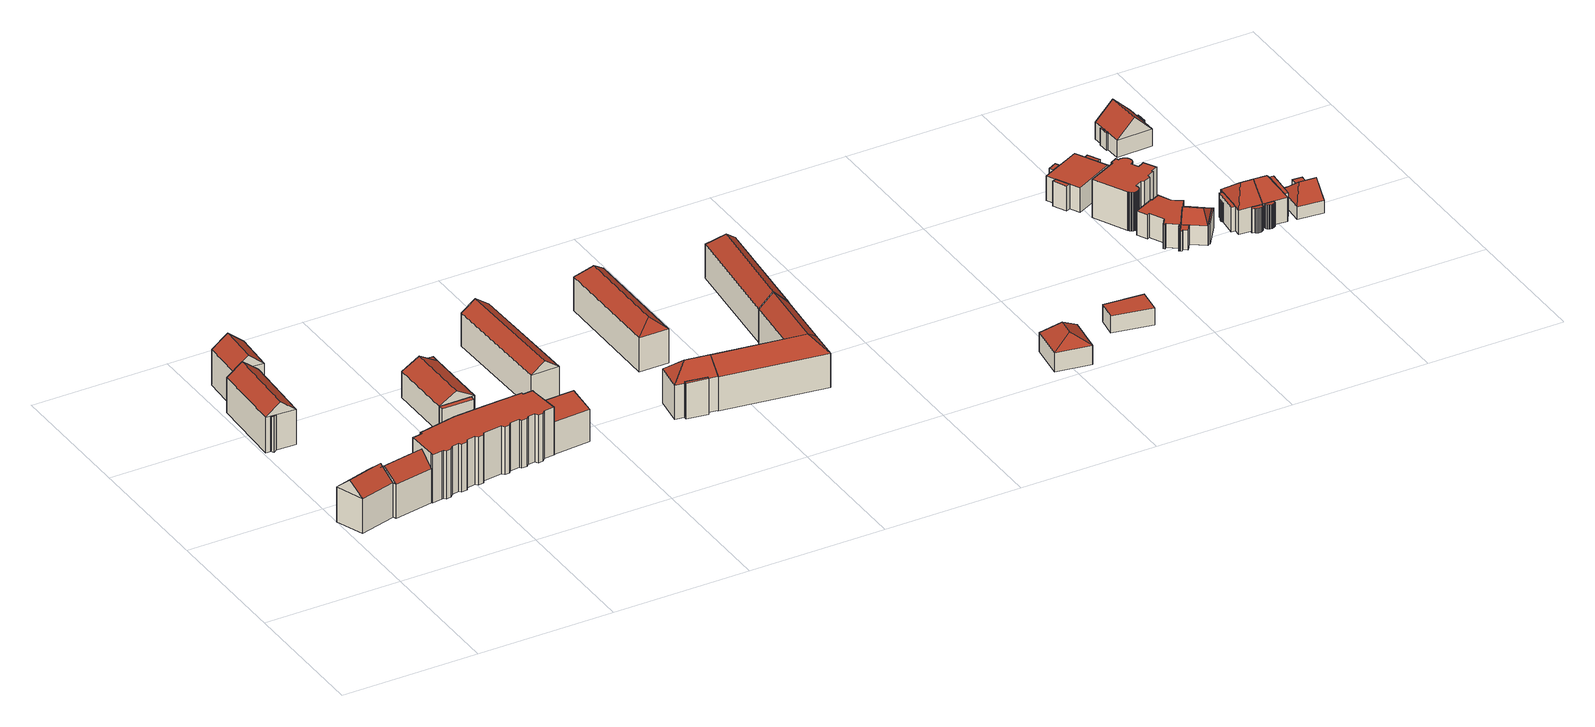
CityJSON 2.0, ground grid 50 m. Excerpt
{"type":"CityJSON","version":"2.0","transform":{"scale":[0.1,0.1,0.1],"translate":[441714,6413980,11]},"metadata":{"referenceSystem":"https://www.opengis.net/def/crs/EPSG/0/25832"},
"CityObjects":{
"building1":{"type":"Building","attributes":{"function":"31001_1010","yearOfConstruction":1978,"roofType":"3100","measuredHeight":17.81,"storeysAboveGround":4},"geometry":[{"type":"Solid","lod":"2","boundaries":[[[[0,1,2,3]],[[4,5,1,0]],[[6,7,5,4]],[[3,2,7,6]],[[0,8,4]],[[6,9,3]],[[3,9,8,0]],[[4,8,9,6]],[[1,5,7,2]]]],"semantics":{"surfaces":[{"type":"WallSurface"},{"type":"RoofSurface","Flaechenneigung":"49.5114918136911","Flaechenrichtung":"343.568488450064","Flaechengroesse":"103.909312350534"},{"type":"RoofSurface","Flaechenneigung":"49.4981858055126","Flaechenrichtung":"164.482665050164","Flaechengroesse":"100.227753293554"},{"type":"GroundSurface"}],"values":[[0,0,0,0,0,0,1,2,3]]}}]},
"building2":{"type":"Building","attributes":{"function":"31001_1010","yearOfConstruction":1957,"roofType":"3100","measuredHeight":17.53,"storeysAboveGround":4},"geometry":[{"type":"Solid","lod":"2","boundaries":[[[[10,11,12,13]],[[14,15,11,10]],[[16,17,15,14]],[[13,12,17,16]],[[10,18,14]],[[16,19,13]],[[13,19,18,10]],[[14,18,19,16]],[[11,15,17,12]]]],"semantics":{"surfaces":[{"type":"WallSurface"},{"type":"RoofSurface","Flaechenneigung":"49.9334538128783","Flaechenrichtung":"349.730209899926","Flaechengroesse":"118.022397319422"},{"type":"RoofSurface","Flaechenneigung":"49.9359673510529","Flaechenrichtung":"169.910505547471","Flaechengroesse":"109.217837290809"},{"type":"GroundSurface"}],"values":[[0,0,0,0,0,0,1,2,3]]}}]},
"building3":{"type":"Building","attributes":{"function":"31001_1010"},"children":["building3-1","building3-2"]},
"building3-1":{"type":"BuildingPart","attributes":{"roofType":"1000","measuredHeight":13.26,"storeysAboveGround":4},"parents":["building3"],"geometry":[{"type":"Solid","lod":"2","boundaries":[[[[20,21,22,23]],[[24,25,21,20]],[[23,22,25,24]],[[20,23,24]],[[21,25,22]]]],"semantics":{"surfaces":[{"type":"WallSurface"},{"type":"RoofSurface","Flaechenneigung":"90","Flaechenrichtung":"0","Flaechengroesse":"1.02167059330588"},{"type":"GroundSurface"}],"values":[[0,0,0,1,2]]}}]},
"building3-2":{"type":"BuildingPart","attributes":{"roofType":"3100","measuredHeight":17.64,"storeysAboveGround":4},"parents":["building3"],"geometry":[{"type":"Solid","lod":"2","boundaries":[[[[26,27,28,29]],[[30,31,27,26]],[[32,33,31,30]],[[29,28,33,32]],[[26,34,30]],[[32,35,29]],[[29,35,34,26]],[[30,34,35,32]],[[27,31,33,28]]]],"semantics":{"surfaces":[{"type":"WallSurface"},{"type":"RoofSurface","Flaechenneigung":"51.6279854035531","Flaechenrichtung":"272.526062581942","Flaechengroesse":"191.259252512954"},{"type":"RoofSurface","Flaechenneigung":"51.6295448273597","Flaechenrichtung":"92.916482829165","Flaechengroesse":"191.190387673883"},{"type":"GroundSurface"}],"values":[[0,0,0,0,0,0,1,2,3]]}}]},
"building4":{"type":"Building","attributes":{"function":"31001_1010","yearOfConstruction":1957,"roofType":"3100","measuredHeight":17.95,"storeysAboveGround":4},"geometry":[{"type":"Solid","lod":"2","boundaries":[[[[36,37,38,39]],[[40,41,37,36]],[[42,43,41,40]],[[39,38,43,42]],[[36,44,40]],[[42,45,39]],[[39,45,44,36]],[[40,44,45,42]],[[37,41,43,38]]]],"semantics":{"surfaces":[{"type":"WallSurface"},{"type":"RoofSurface","Flaechenneigung":"51.6560795120905","Flaechenrichtung":"273.216126967321","Flaechengroesse":"107.444109432615"},{"type":"RoofSurface","Flaechenneigung":"51.655987666743","Flaechenrichtung":"93.2179272242601","Flaechengroesse":"107.447888973378"},{"type":"GroundSurface"}],"values":[[0,0,0,0,0,0,1,2,3]]}}]},
"building5":{"type":"Building","attributes":{"function":"31001_1010","yearOfConstruction":1957,"roofType":"1000","measuredHeight":18.1,"storeysAboveGround":4},"geometry":[{"type":"Solid","lod":"2","boundaries":[[[[46,47,48,49]],[[50,51,47,46]],[[52,53,51,50]],[[54,55,53,52]],[[56,57,55,54]],[[58,59,57,56]],[[60,61,59,58]],[[62,63,61,60]],[[64,65,63,62]],[[66,67,65,64]],[[68,69,67,66]],[[70,71,69,68]],[[72,73,71,70]],[[74,75,73,72]],[[76,77,75,74]],[[78,79,77,76]],[[80,81,79,78]],[[82,83,81,80]],[[84,85,83,82]],[[86,87,85,84]],[[88,89,87,86]],[[90,91,89,88]],[[92,93,91,90]],[[94,95,93,92]],[[96,97,95,94]],[[98,99,97,96]],[[100,101,99,98]],[[102,103,101,100]],[[104,105,103,102]],[[106,107,105,104]],[[108,109,107,106]],[[110,111,109,108]],[[112,113,111,110]],[[114,115,113,112]],[[116,117,115,114]],[[118,119,117,116]],[[49,48,119,118]],[[116,114,112,110,108,106,104,102,100,98,96,94,92,90,88,86,84,82,80,78,76,74,72,70,68,66,64,62,60,58,56,54,52,50,46,49,118]],[[47,51,53,55,57,59,61,63,65,67,69,71,73,75,77,79,81,83,85,87,89,91,93,95,97,99,101,103,105,107,109,111,113,115,117,119,48]]]],"semantics":{"surfaces":[{"type":"WallSurface"},{"type":"RoofSurface","Flaechenneigung":"90","Flaechenrichtung":"0","Flaechengroesse":"638.93605648584"},{"type":"GroundSurface"}],"values":[[0,0,0,0,0,0,0,0,0,0,0,0,0,0,0,0,0,0,0,0,0,0,0,0,0,0,0,0,0,0,0,0,0,0,0,0,0,1,2]]}}]},
"building6":{"type":"Building","attributes":{"function":"31001_1010"},"children":["building6-1","building6-2","building6-3"]},
"building6-1":{"type":"BuildingPart","attributes":{"roofType":"3100","measuredHeight":13.68,"storeysAboveGround":3},"parents":["building6"],"geometry":[{"type":"Solid","lod":"2","boundaries":[[[[120,121,122,123]],[[124,125,121,120]],[[126,127,125,124]],[[123,122,127,126]],[[120,128,124]],[[126,129,123]],[[123,129,128,120]],[[124,128,129,126]],[[121,125,127,122]]]],"semantics":{"surfaces":[{"type":"WallSurface"},{"type":"RoofSurface","Flaechenneigung":"60.0924836878025","Flaechenrichtung":"90.1218256822221","Flaechengroesse":"182.211302175357"},{"type":"RoofSurface","Flaechenneigung":"60.0924201190927","Flaechenrichtung":"270.101004410399","Flaechengroesse":"182.183318570983"},{"type":"GroundSurface"}],"values":[[0,0,0,0,0,0,1,2,3]]}}]},
"building6-2":{"type":"BuildingPart","attributes":{"roofType":"1000","measuredHeight":9.92,"storeysAboveGround":3},"parents":["building6"],"geometry":[{"type":"Solid","lod":"2","boundaries":[[[[130,131,132,133]],[[134,135,131,130]],[[124,125,135,134]],[[133,132,125,124]],[[134,130,133,124]],[[131,135,125,132]]]],"semantics":{"surfaces":[{"type":"WallSurface"},{"type":"RoofSurface","Flaechenneigung":"90","Flaechenrichtung":"0","Flaechengroesse":"21.18353715275"},{"type":"GroundSurface"}],"values":[[0,0,0,0,1,2]]}}]},
"building6-3":{"type":"BuildingPart","attributes":{"roofType":"1000","measuredHeight":9.92,"storeysAboveGround":3},"parents":["building6"],"geometry":[{"type":"Solid","lod":"2","boundaries":[[[[136,137,138,139]],[[140,141,137,136]],[[123,122,141,140]],[[139,138,122,123]],[[140,136,139,123]],[[137,141,122,138]]]],"semantics":{"surfaces":[{"type":"WallSurface"},{"type":"RoofSurface","Flaechenneigung":"90","Flaechenrichtung":"0","Flaechengroesse":"21.7831168271167"},{"type":"GroundSurface"}],"values":[[0,0,0,0,1,2]]}}]},
"building7":{"type":"Building","attributes":{"function":"31001_1010","yearOfConstruction":1957,"roofType":"5000","measuredHeight":17.58,"storeysAboveGround":4},"geometry":[{"type":"Solid","lod":"2","boundaries":[[[[142,143,144,145]],[[146,147,143,142]],[[148,149,147,146]],[[145,144,149,148]],[[142,150,146]],[[148,151,145]],[[145,151,150,142]],[[146,150,151,148]],[[143,147,149,144]]]],"semantics":{"surfaces":[{"type":"WallSurface"},{"type":"RoofSurface","Flaechenneigung":"28.4643413078306","Flaechenrichtung":"87.4020959257672","Flaechengroesse":"32.0772553546025"},{"type":"RoofSurface","Flaechenneigung":"45.3066461157288","Flaechenrichtung":"357.188109706537","Flaechengroesse":"95.276224586997"},{"type":"RoofSurface","Flaechenneigung":"45.3092478226546","Flaechenrichtung":"176.643185557677","Flaechengroesse":"94.0233128691073"},{"type":"GroundSurface"}],"values":[[0,0,0,0,1,0,2,3,4]]}}]},
"building8":{"type":"Building","attributes":{"function":"31001_1010","yearOfConstruction":1957,"roofType":"3100","measuredHeight":16.43,"storeysAboveGround":4},"geometry":[{"type":"Solid","lod":"2","boundaries":[[[[152,153,154,155]],[[156,157,153,152]],[[158,159,157,156]],[[155,154,159,158]],[[152,160,156]],[[158,161,155]],[[155,161,160,152]],[[156,160,161,158]],[[153,157,159,154]]]],"semantics":{"surfaces":[{"type":"WallSurface"},{"type":"RoofSurface","Flaechenneigung":"53.6496606621401","Flaechenrichtung":"88.8705215685183","Flaechengroesse":"280.040693705272"},{"type":"RoofSurface","Flaechenneigung":"53.649637243758","Flaechenrichtung":"268.871179794385","Flaechengroesse":"280.040630167555"},{"type":"GroundSurface"}],"values":[[0,0,0,0,0,0,1,2,3]]}}]},
"building9":{"type":"Building","attributes":{"function":"31001_1010"},"children":["building9-1","building9-2"]},
"building9-1":{"type":"BuildingPart","attributes":{"roofType":"1000","measuredHeight":13.47,"storeysAboveGround":4},"parents":["building9"],"geometry":[{"type":"Solid","lod":"2","boundaries":[[[[162,163,164,165]],[[166,167,163,162]],[[168,169,167,166]],[[165,164,169,168]],[[166,162,165,168]],[[163,167,169,164]]]],"semantics":{"surfaces":[{"type":"WallSurface"},{"type":"RoofSurface","Flaechenneigung":"90","Flaechenrichtung":"0","Flaechengroesse":"8.40515399006671"},{"type":"GroundSurface"}],"values":[[0,0,0,0,1,2]]}}]},
"building9-2":{"type":"BuildingPart","attributes":{"roofType":"5000","measuredHeight":18.06,"storeysAboveGround":4},"parents":["building9"],"geometry":[{"type":"Solid","lod":"2","boundaries":[[[[170,171,172,173]],[[174,175,171,170]],[[176,177,175,174]],[[173,172,177,176]],[[170,178,174]],[[176,179,173]],[[173,179,178,170]],[[174,178,179,176]],[[171,175,177,172]]]],"semantics":{"surfaces":[{"type":"WallSurface"},{"type":"RoofSurface","Flaechenneigung":"45.5548303357599","Flaechenrichtung":"278.319046388769","Flaechengroesse":"39.4749295485664"},{"type":"RoofSurface","Flaechenneigung":"46.1397227840708","Flaechenrichtung":"188.839650772282","Flaechengroesse":"89.3511293523511"},{"type":"RoofSurface","Flaechenneigung":"46.1521485223702","Flaechenrichtung":"8.4456602921245","Flaechengroesse":"85.6210846638141"},{"type":"GroundSurface"}],"values":[[0,0,0,0,1,0,2,3,4]]}}]},
"building10":{"type":"Building","attributes":{"function":"31001_1010","yearOfConstruction":1957,"roofType":"3200","measuredHeight":17.18,"storeysAboveGround":4},"geometry":[{"type":"Solid","lod":"2","boundaries":[[[[180,181,182,183]],[[184,185,181,180]],[[186,187,185,184]],[[183,182,187,186]],[[180,188,184]],[[186,189,183]],[[183,189,188,180]],[[184,188,189,186]],[[181,185,187,182]]]],"semantics":{"surfaces":[{"type":"WallSurface"},{"type":"RoofSurface","Flaechenneigung":"37.2818554524104","Flaechenrichtung":"180.000010040978","Flaechengroesse":"29.9223042430612"},{"type":"RoofSurface","Flaechenneigung":"37.2822886894576","Flaechenrichtung":"359.994738581416","Flaechengroesse":"29.9250591263804"},{"type":"RoofSurface","Flaechenneigung":"51.0918179223979","Flaechenrichtung":"89.9983312532969","Flaechengroesse":"271.113843613067"},{"type":"RoofSurface","Flaechenneigung":"51.0918865129899","Flaechenrichtung":"269.997593699641","Flaechengroesse":"271.110355843667"},{"type":"GroundSurface"}],"values":[[0,0,0,0,1,2,3,4,5]]}}]},
"building11":{"type":"Building","attributes":{"function":"31001_1010"},"children":["building11-1","building11-2"]},
"building11-1":{"type":"BuildingPart","attributes":{"roofType":"5000","measuredHeight":18.16,"storeysAboveGround":4},"parents":["building11"],"geometry":[{"type":"Solid","lod":"2","boundaries":[[[[190,191,192,193]],[[194,195,191,190]],[[196,197,195,194]],[[193,192,197,196]],[[190,198,194]],[[196,179,193]],[[193,179,198,190]],[[194,198,179,196]],[[191,195,197,192]]]],"semantics":{"surfaces":[{"type":"WallSurface"},{"type":"RoofSurface","Flaechenneigung":"44.4666060634379","Flaechenrichtung":"95.9821084284157","Flaechengroesse":"42.1534410983937"},{"type":"RoofSurface","Flaechenneigung":"46.3262978250417","Flaechenrichtung":"7.8956964439785","Flaechengroesse":"279.004340554417"},{"type":"RoofSurface","Flaechenneigung":"46.3133332948396","Flaechenrichtung":"188.298802703624","Flaechengroesse":"276.86511825809"},{"type":"GroundSurface"}],"values":[[0,0,0,0,1,0,2,3,4]]}}]},
"building11-2":{"type":"BuildingPart","attributes":{"roofType":"5000","measuredHeight":18.16,"storeysAboveGround":4},"parents":["building11"],"geometry":[{"type":"Solid","lod":"2","boundaries":[[[[190,191,199,200]],[[201,202,191,190]],[[203,204,202,201]],[[200,199,204,203]],[[190,198,201]],[[203,205,200]],[[200,205,198,190]],[[201,198,205,203]],[[191,202,204,199]]]],"semantics":{"surfaces":[{"type":"WallSurface"},{"type":"RoofSurface","Flaechenneigung":"-46.8521429129265","Flaechenrichtung":"187.722964297991","Flaechengroesse":"40.2314115668287"},{"type":"RoofSurface","Flaechenneigung":"44.4677695386554","Flaechenrichtung":"95.9815826171986","Flaechengroesse":"184.138882746439"},{"type":"RoofSurface","Flaechenneigung":"44.4678046639466","Flaechenrichtung":"275.98073757254","Flaechengroesse":"182.941471892645"},{"type":"GroundSurface"}],"values":[[0,0,0,0,1,0,2,3,4]]}}]},
"building12":{"type":"Building","attributes":{"function":"31001_1010","yearOfConstruction":1957,"roofType":"5000","measuredHeight":17.96,"storeysAboveGround":4},"geometry":[{"type":"Solid","lod":"2","boundaries":[[[[206,207,208,209]],[[210,211,207,206]],[[212,213,211,210]],[[209,208,213,212]],[[206,214,210]],[[212,205,209]],[[209,205,214,206]],[[210,214,205,212]],[[207,211,213,208]]]],"semantics":{"surfaces":[{"type":"WallSurface"},{"type":"RoofSurface","Flaechenneigung":"41.6377610659148","Flaechenrichtung":"5.9810172607148","Flaechengroesse":"36.0223293755541"},{"type":"RoofSurface","Flaechenneigung":"45.0875754992779","Flaechenrichtung":"275.980444205377","Flaechengroesse":"293.764576721864"},{"type":"RoofSurface","Flaechenneigung":"45.0875075929984","Flaechenrichtung":"95.9816778414143","Flaechengroesse":"293.739416363366"},{"type":"GroundSurface"}],"values":[[0,0,0,0,1,0,2,3,4]]}}]},
"building13":{"type":"Building","attributes":{"function":"31001_1010","yearOfConstruction":1957,"roofType":"3200","measuredHeight":11.71,"storeysAboveGround":2},"geometry":[{"type":"Solid","lod":"2","boundaries":[[[[215,216,217,218]],[[219,220,216,215]],[[221,222,220,219]],[[218,217,222,221]],[[215,223,219]],[[221,224,218]],[[218,224,223,215]],[[219,223,224,221]],[[216,220,222,217]]]],"semantics":{"surfaces":[{"type":"WallSurface"},{"type":"RoofSurface","Flaechenneigung":"38.4083419593647","Flaechenrichtung":"8.24350930190281","Flaechengroesse":"37.2922431195112"},{"type":"RoofSurface","Flaechenneigung":"38.4083419603843","Flaechenrichtung":"188.243509287445","Flaechengroesse":"37.2922431198119"},{"type":"RoofSurface","Flaechenneigung":"54.751379636775","Flaechenrichtung":"278.245706963742","Flaechengroesse":"77.0442582780978"},{"type":"RoofSurface","Flaechenneigung":"54.751484424285","Flaechenrichtung":"98.2457069651185","Flaechengroesse":"77.0442582784924"},{"type":"GroundSurface"}],"values":[[0,0,0,0,1,2,3,4,5]]}}]},
"building14":{"type":"Building","attributes":{"function":"31001_1010","yearOfConstruction":1957,"roofType":"1000","measuredHeight":6.35,"storeysAboveGround":2},"geometry":[{"type":"Solid","lod":"2","boundaries":[[[[225,226,227,228]],[[229,230,226,225]],[[231,232,230,229]],[[228,227,232,231]],[[229,225,228,231]],[[226,230,232,227]]]],"semantics":{"surfaces":[{"type":"WallSurface"},{"type":"RoofSurface","Flaechenneigung":"90","Flaechenrichtung":"0","Flaechengroesse":"120.998585508542"},{"type":"GroundSurface"}],"values":[[0,0,0,0,1,2]]}}]},
"building15":{"type":"Building","attributes":{"function":"31001_1010"},"children":["building15-1","building15-2","building15-3","building15-4"]},
"building15-1":{"type":"BuildingPart","attributes":{"roofType":"1000","measuredHeight":9.38,"storeysAboveGround":3},"parents":["building15"],"geometry":[{"type":"Solid","lod":"2","boundaries":[[[[233,234,235,236]],[[237,238,234,233]],[[239,240,238,237]],[[236,235,240,239]],[[237,233,236,239]],[[234,238,240,235]]]],"semantics":{"surfaces":[{"type":"WallSurface"},{"type":"RoofSurface","Flaechenneigung":"90","Flaechenrichtung":"0","Flaechengroesse":"209.265725004726"},{"type":"GroundSurface"}],"values":[[0,0,0,0,1,2]]}}]},
"building15-2":{"type":"BuildingPart","attributes":{"roofType":"1000","measuredHeight":9.38,"storeysAboveGround":3},"parents":["building15"],"geometry":[{"type":"Solid","lod":"2","boundaries":[[[[241,242,243,244]],[[245,246,242,241]],[[247,248,246,245]],[[244,243,248,247]],[[245,241,244,247]],[[242,246,248,243]]]],"semantics":{"surfaces":[{"type":"WallSurface"},{"type":"RoofSurface","Flaechenneigung":"90","Flaechenrichtung":"0","Flaechengroesse":"8.11221704151191"},{"type":"GroundSurface"}],"values":[[0,0,0,0,1,2]]}}]},
"building15-3":{"type":"BuildingPart","attributes":{"roofType":"1000","measuredHeight":9.38,"storeysAboveGround":3},"parents":["building15"],"geometry":[{"type":"Solid","lod":"2","boundaries":[[[[249,250,251,252]],[[253,254,250,249]],[[255,256,254,253]],[[252,251,256,255]],[[253,249,252,255]],[[250,254,256,251]]]],"semantics":{"surfaces":[{"type":"WallSurface"},{"type":"RoofSurface","Flaechenneigung":"90","Flaechenrichtung":"0","Flaechengroesse":"7.45235750081615"},{"type":"GroundSurface"}],"values":[[0,0,0,0,1,2]]}}]},
"building15-4":{"type":"BuildingPart","attributes":{"roofType":"1000","measuredHeight":9.38,"storeysAboveGround":3},"parents":["building15"],"geometry":[{"type":"Solid","lod":"2","boundaries":[[[[257,258,259,260]],[[261,262,258,257]],[[263,264,262,261]],[[260,259,264,263]],[[261,257,260,263]],[[258,262,264,259]]]],"semantics":{"surfaces":[{"type":"WallSurface"},{"type":"RoofSurface","Flaechenneigung":"90","Flaechenrichtung":"0","Flaechengroesse":"6.30974900229678"},{"type":"GroundSurface"}],"values":[[0,0,0,0,1,2]]}}]},
"building16":{"type":"Building","attributes":{"function":"31001_1010","yearOfConstruction":1948,"roofType":"1000","measuredHeight":9.11,"storeysAboveGround":2},"geometry":[{"type":"Solid","lod":"2","boundaries":[[[[265,266,267,268]],[[269,270,266,265]],[[271,272,270,269]],[[273,274,272,271]],[[275,276,274,273]],[[277,278,276,275]],[[279,280,278,277]],[[281,282,280,279]],[[283,284,282,281]],[[285,286,284,283]],[[287,288,286,285]],[[289,290,288,287]],[[291,292,290,289]],[[293,294,292,291]],[[295,296,294,293]],[[268,267,296,295]],[[293,291,289,287,285,283,281,279,277,275,273,271,269,265,268,295]],[[266,270,272,274,276,278,280,282,284,286,288,290,292,294,296,267]]]],"semantics":{"surfaces":[{"type":"WallSurface"},{"type":"RoofSurface","Flaechenneigung":"90","Flaechenrichtung":"0","Flaechengroesse":"153.040542993195"},{"type":"GroundSurface"}],"values":[[0,0,0,0,0,0,0,0,0,0,0,0,0,0,0,0,1,2]]}}]},
"building17":{"type":"Building","attributes":{"function":"31001_1010","yearOfConstruction":1957,"roofType":"1000","measuredHeight":14.52,"storeysAboveGround":3},"geometry":[{"type":"Solid","lod":"2","boundaries":[[[[297,298,299,300]],[[301,302,298,297]],[[303,304,302,301]],[[305,306,304,303]],[[307,308,306,305]],[[309,310,308,307]],[[311,312,310,309]],[[313,314,312,311]],[[315,316,314,313]],[[317,318,316,315]],[[319,320,318,317]],[[321,322,320,319]],[[323,324,322,321]],[[325,326,324,323]],[[327,328,326,325]],[[329,330,328,327]],[[331,332,330,329]],[[333,334,332,331]],[[335,336,334,333]],[[337,338,336,335]],[[339,340,338,337]],[[341,342,340,339]],[[343,344,342,341]],[[345,346,344,343]],[[347,348,346,345]],[[349,350,348,347]],[[351,352,350,349]],[[353,354,352,351]],[[355,356,354,353]],[[357,358,356,355]],[[359,360,358,357]],[[361,362,360,359]],[[363,364,362,361]],[[365,366,364,363]],[[367,368,366,365]],[[369,370,368,367]],[[371,372,370,369]],[[373,374,372,371]],[[375,376,374,373]],[[377,378,376,375]],[[379,380,378,377]],[[381,382,380,379]],[[383,384,382,381]],[[385,386,384,383]],[[387,388,386,385]],[[389,390,388,387]],[[391,392,390,389]],[[393,394,392,391]],[[395,396,394,393]],[[397,398,396,395]],[[399,400,398,397]],[[300,299,400,399]],[[397,395,393,391,389,387,385,383,381,379,377,375,373,371,369,367,365,363,361,359,357,355,353,351,349,347,345,343,341,339,337,335,333,331,329,327,325,323,321,319,317,315,313,311,309,307,305,303,301,297,300,399]],[[298,302,304,306,308,310,312,314,316,318,320,322,324,326,328,330,332,334,336,338,340,342,344,346,348,350,352,354,356,358,360,362,364,366,368,370,372,374,376,378,380,382,384,386,388,390,392,394,396,398,400,299]]]],"semantics":{"surfaces":[{"type":"WallSurface"},{"type":"RoofSurface","Flaechenneigung":"90","Flaechenrichtung":"0","Flaechengroesse":"234.365279666249"},{"type":"GroundSurface"}],"values":[[0,0,0,0,0,0,0,0,0,0,0,0,0,0,0,0,0,0,0,0,0,0,0,0,0,0,0,0,0,0,0,0,0,0,0,0,0,0,0,0,0,0,0,0,0,0,0,0,0,0,0,0,1,2]]}}]},
"building18":{"type":"Building","attributes":{"function":"31001_1010"},"children":["building18-1","building18-2","building18-3"]},
"building18-1":{"type":"BuildingPart","attributes":{"roofType":"5000","measuredHeight":10.44,"storeysAboveGround":2},"parents":["building18"],"geometry":[{"type":"Solid","lod":"2","boundaries":[[[[401,402,284,403]],[[404,405,402,401]],[[406,407,405,404]],[[403,284,407,406]],[[401,408,404]],[[406,409,403]],[[403,409,408,401]],[[404,408,409,406]],[[402,405,407,284]]]],"semantics":{"surfaces":[{"type":"WallSurface"},{"type":"RoofSurface","Flaechenneigung":"32.7116075177989","Flaechenrichtung":"126.00246226469","Flaechengroesse":"19.6111713195078"},{"type":"RoofSurface","Flaechenneigung":"60.6991165196423","Flaechenrichtung":"36.3637083866887","Flaechengroesse":"50.2912831516544"},{"type":"RoofSurface","Flaechenneigung":"60.7039797393629","Flaechenrichtung":"215.819960686035","Flaechengroesse":"49.0948196220652"},{"type":"GroundSurface"}],"values":[[0,0,0,0,1,0,2,3,4]]}}]},
"building18-2":{"type":"BuildingPart","attributes":{"roofType":"1000","measuredHeight":7.38,"storeysAboveGround":2},"parents":["building18"],"geometry":[{"type":"Solid","lod":"2","boundaries":[[[[410,411,402,401]],[[412,413,411,410]],[[414,415,413,412]],[[401,402,415,414]],[[412,410,401,414]],[[411,413,415,402]]]],"semantics":{"surfaces":[{"type":"WallSurface"},{"type":"RoofSurface","Flaechenneigung":"90","Flaechenrichtung":"0","Flaechengroesse":"5.60802769440036"},{"type":"GroundSurface"}],"values":[[0,0,0,0,1,2]]}}]},
"building18-3":{"type":"BuildingPart","attributes":{"roofType":"1000","measuredHeight":7.38,"storeysAboveGround":2},"parents":["building18"],"geometry":[{"type":"Solid","lod":"2","boundaries":[[[[416,286,417,418]],[[406,407,286,416]],[[419,420,407,406]],[[421,422,420,419]],[[423,424,422,421]],[[418,417,424,423]],[[421,419,406,416,418,423]],[[286,407,420,422,424,417]]]],"semantics":{"surfaces":[{"type":"WallSurface"},{"type":"RoofSurface","Flaechenneigung":"90","Flaechenrichtung":"0","Flaechengroesse":"9.51005649415639"},{"type":"GroundSurface"}],"values":[[0,0,0,0,0,0,1,2]]}}]},
"building19":{"type":"Building","attributes":{"function":"31001_1010"},"children":["building19-1","building19-2","building19-3","building19-4"]},
"building19-1":{"type":"BuildingPart","attributes":{"roofType":"5000","measuredHeight":14.7,"storeysAboveGround":2},"parents":["building19"],"geometry":[{"type":"Solid","lod":"2","boundaries":[[[[425,426,427,428]],[[429,430,426,425]],[[431,432,430,429]],[[428,427,432,431]],[[425,433,429]],[[431,434,428]],[[428,434,433,425]],[[429,433,434,431]],[[426,430,432,427]]]],"semantics":{"surfaces":[{"type":"WallSurface"},{"type":"RoofSurface","Flaechenneigung":"33.3859257593604","Flaechenrichtung":"275.0033701521","Flaechengroesse":"45.4764313899567"},{"type":"RoofSurface","Flaechenneigung":"51.624486995443","Flaechenrichtung":"184.401893368665","Flaechengroesse":"58.2602174069289"},{"type":"RoofSurface","Flaechenneigung":"51.625003024246","Flaechenrichtung":"4.73289379382556","Flaechengroesse":"57.7744790805322"},{"type":"GroundSurface"}],"values":[[0,0,0,0,1,0,2,3,4]]}}]},
"building19-2":{"type":"BuildingPart","attributes":{"roofType":"1000","measuredHeight":9.23,"storeysAboveGround":2},"parents":["building19"],"geometry":[{"type":"Solid","lod":"2","boundaries":[[[[435,436,437,438]],[[439,440,436,435]],[[441,442,440,439]],[[438,437,442,441]],[[439,435,438,441]],[[436,440,442,437]]]],"semantics":{"surfaces":[{"type":"WallSurface"},{"type":"RoofSurface","Flaechenneigung":"90","Flaechenrichtung":"0","Flaechengroesse":"13.2664452720144"},{"type":"GroundSurface"}],"values":[[0,0,0,0,1,2]]}}]},
"building19-3":{"type":"BuildingPart","attributes":{"roofType":"1000","measuredHeight":7.21,"storeysAboveGround":2},"parents":["building19"],"geometry":[{"type":"Solid","lod":"2","boundaries":[[[[443,444,445,446]],[[447,448,444,443]],[[449,450,448,447]],[[451,452,450,449]],[[453,454,452,451]],[[455,456,454,453]],[[457,458,456,455]],[[459,460,458,457]],[[461,462,460,459]],[[446,445,462,461]],[[459,457,455,453,451,449,447,443,446,461]],[[444,448,450,452,454,456,458,460,462,445]]]],"semantics":{"surfaces":[{"type":"WallSurface"},{"type":"RoofSurface","Flaechenneigung":"90","Flaechenrichtung":"0","Flaechengroesse":"0.678707496928229"},{"type":"GroundSurface"}],"values":[[0,0,0,0,0,0,0,0,0,0,1,2]]}}]},
"building19-4":{"type":"BuildingPart","attributes":{"roofType":"1000","measuredHeight":9.23,"storeysAboveGround":2},"parents":["building19"],"geometry":[{"type":"Solid","lod":"2","boundaries":[[[[463,464,465,466]],[[467,468,464,463]],[[469,470,468,467]],[[471,472,470,469]],[[473,474,472,471]],[[475,476,474,473]],[[477,478,476,475]],[[479,480,478,477]],[[481,482,480,479]],[[483,484,482,481]],[[466,465,484,483]],[[481,479,477,475,473,471,469,467,463,466,483]],[[464,468,470,472,474,476,478,480,482,484,465]]]],"semantics":{"surfaces":[{"type":"WallSurface"},{"type":"RoofSurface","Flaechenneigung":"90","Flaechenrichtung":"0","Flaechengroesse":"5.62915680302466"},{"type":"GroundSurface"}],"values":[[0,0,0,0,0,0,0,0,0,0,0,1,2]]}}]},
"building20":{"type":"Building","attributes":{"function":"31001_1010"},"children":["building20-1","building20-2","building20-3","building20-4"]},
"building20-1":{"type":"BuildingPart","attributes":{"roofType":"1000","measuredHeight":6.53,"storeysAboveGround":2},"parents":["building20"],"geometry":[{"type":"Solid","lod":"2","boundaries":[[[[485,486,487,488]],[[489,490,486,485]],[[491,492,490,489]],[[488,487,492,491]],[[489,485,488,491]],[[486,490,492,487]]]],"semantics":{"surfaces":[{"type":"WallSurface"},{"type":"RoofSurface","Flaechenneigung":"90","Flaechenrichtung":"0","Flaechengroesse":"2.52407199890462"},{"type":"GroundSurface"}],"values":[[0,0,0,0,1,2]]}}]},
"building20-2":{"type":"BuildingPart","attributes":{"roofType":"3100","measuredHeight":13.07,"storeysAboveGround":2},"parents":["building20"],"geometry":[{"type":"Solid","lod":"2","boundaries":[[[[493,494,495,496]],[[497,498,494,493]],[[499,500,498,497]],[[496,495,500,499]],[[493,501,497]],[[499,502,496]],[[496,502,501,493]],[[497,501,502,499]],[[494,498,500,495]]]],"semantics":{"surfaces":[{"type":"WallSurface"},{"type":"RoofSurface","Flaechenneigung":"45.1384497305994","Flaechenrichtung":"87.7485366727781","Flaechengroesse":"121.893732965347"},{"type":"RoofSurface","Flaechenneigung":"45.1384714454029","Flaechenrichtung":"267.716753058326","Flaechengroesse":"121.826818839423"},{"type":"GroundSurface"}],"values":[[0,0,0,0,0,0,1,2,3]]}}]},
"building20-3":{"type":"BuildingPart","attributes":{"roofType":"1000","measuredHeight":6.53,"storeysAboveGround":2},"parents":["building20"],"geometry":[{"type":"Solid","lod":"2","boundaries":[[[[503,504,505,506]],[[507,508,504,503]],[[509,510,508,507]],[[506,505,510,509]],[[507,503,506,509]],[[504,508,510,505]]]],"semantics":{"surfaces":[{"type":"WallSurface"},{"type":"RoofSurface","Flaechenneigung":"90","Flaechenrichtung":"0","Flaechengroesse":"2.2693736168845"},{"type":"GroundSurface"}],"values":[[0,0,0,0,1,2]]}}]},
"building20-4":{"type":"BuildingPart","attributes":{"roofType":"1000","measuredHeight":6.53,"storeysAboveGround":2},"parents":["building20"],"geometry":[{"type":"Solid","lod":"2","boundaries":[[[[511,512,513,514]],[[515,516,512,511]],[[517,518,516,515]],[[514,513,518,517]],[[515,511,514,517]],[[512,516,518,513]]]],"semantics":{"surfaces":[{"type":"WallSurface"},{"type":"RoofSurface","Flaechenneigung":"90","Flaechenrichtung":"0","Flaechengroesse":"2.30380401597767"},{"type":"GroundSurface"}],"values":[[0,0,0,0,1,2]]}}]},
"building21":{"type":"Building","attributes":{"function":"31001_1010"},"children":["building21-1","building21-2","building21-3","building21-4","building21-5"]},
"building21-1":{"type":"BuildingPart","attributes":{"roofType":"1000","measuredHeight":8.95,"storeysAboveGround":2},"parents":["building21"],"geometry":[{"type":"Solid","lod":"2","boundaries":[[[[519,520,521,522]],[[523,524,520,519]],[[525,526,524,523]],[[527,528,526,525]],[[529,530,528,527]],[[531,532,530,529]],[[533,534,532,531]],[[535,536,534,533]],[[537,538,536,535]],[[539,540,538,537]],[[541,542,540,539]],[[543,544,542,541]],[[522,521,544,543]],[[541,539,537,535,533,531,529,527,525,523,519,522,543]],[[520,524,526,528,530,532,534,536,538,540,542,544,521]]]],"semantics":{"surfaces":[{"type":"WallSurface"},{"type":"RoofSurface","Flaechenneigung":"90","Flaechenrichtung":"0","Flaechengroesse":"4.86264779492235"},{"type":"GroundSurface"}],"values":[[0,0,0,0,0,0,0,0,0,0,0,0,0,1,2]]}}]},
"building21-2":{"type":"BuildingPart","attributes":{"roofType":"5000","measuredHeight":14.43,"storeysAboveGround":2},"parents":["building21"],"geometry":[{"type":"Solid","lod":"2","boundaries":[[[[545,546,547,548]],[[549,550,546,545]],[[551,552,550,549]],[[548,547,552,551]],[[545,553,549]],[[551,554,548]],[[548,554,553,545]],[[549,553,554,551]],[[546,550,552,547]]]],"semantics":{"surfaces":[{"type":"WallSurface"},{"type":"RoofSurface","Flaechenneigung":"37.2104491983259","Flaechenrichtung":"94.2995165126526","Flaechengroesse":"47.2782952218609"},{"type":"RoofSurface","Flaechenneigung":"51.4862938462759","Flaechenrichtung":"4.4742052384866","Flaechengroesse":"59.2129608468865"},{"type":"RoofSurface","Flaechenneigung":"51.4863484856072","Flaechenrichtung":"184.219398629695","Flaechengroesse":"59.4755496904906"},{"type":"GroundSurface"}],"values":[[0,0,0,0,1,0,2,3,4]]}}]},
"building21-3":{"type":"BuildingPart","attributes":{"roofType":"1000","measuredHeight":8.95,"storeysAboveGround":2},"parents":["building21"],"geometry":[{"type":"Solid","lod":"2","boundaries":[[[[555,556,557,558]],[[545,546,556,555]],[[559,560,546,545]],[[558,557,560,559]],[[545,555,558,559]],[[556,546,560,557]]]],"semantics":{"surfaces":[{"type":"WallSurface"},{"type":"RoofSurface","Flaechenneigung":"90","Flaechenrichtung":"0","Flaechengroesse":"17.3952615655874"},{"type":"GroundSurface"}],"values":[[0,0,0,0,1,2]]}}]},
"building21-4":{"type":"BuildingPart","attributes":{"roofType":"1000","measuredHeight":3.48,"storeysAboveGround":2},"parents":["building21"],"geometry":[{"type":"Solid","lod":"2","boundaries":[[[[561,562,563,564]],[[565,566,562,561]],[[567,560,566,565]],[[564,563,560,567]],[[565,561,564,567]],[[562,566,560,563]]]],"semantics":{"surfaces":[{"type":"WallSurface"},{"type":"RoofSurface","Flaechenneigung":"90","Flaechenrichtung":"0","Flaechengroesse":"31.5211964817117"},{"type":"GroundSurface"}],"values":[[0,0,0,0,1,2]]}}]},
"building21-5":{"type":"BuildingPart","attributes":{"roofType":"1000","measuredHeight":5.52,"storeysAboveGround":2},"parents":["building21"],"geometry":[{"type":"Solid","lod":"2","boundaries":[[[[568,569,570,571]],[[572,573,569,568]],[[574,575,573,572]],[[576,577,575,574]],[[578,579,577,576]],[[580,581,579,578]],[[582,583,581,580]],[[584,585,583,582]],[[586,587,585,584]],[[571,570,587,586]],[[584,582,580,578,576,574,572,568,571,586]],[[569,573,575,577,579,581,583,585,587,570]]]],"semantics":{"surfaces":[{"type":"WallSurface"},{"type":"RoofSurface","Flaechenneigung":"90","Flaechenrichtung":"0","Flaechengroesse":"0.631974954287219"},{"type":"GroundSurface"}],"values":[[0,0,0,0,0,0,0,0,0,0,1,2]]}}]},
"building22":{"type":"Building","attributes":{"function":"31001_1010"},"children":["building22-1","building22-2","building22-3","building22-4"]},
"building22-1":{"type":"BuildingPart","attributes":{"roofType":"1000","measuredHeight":4.62,"storeysAboveGround":1},"parents":["building22"],"geometry":[{"type":"Solid","lod":"2","boundaries":[[[[588,589,590,591]],[[592,593,589,588]],[[594,595,593,592]],[[596,597,595,594]],[[598,599,597,596]],[[600,601,599,598]],[[602,603,601,600]],[[604,605,603,602]],[[591,590,605,604]],[[602,600,598,596,594,592,588,591,604]],[[589,593,595,597,599,601,603,605,590]]]],"semantics":{"surfaces":[{"type":"WallSurface"},{"type":"RoofSurface","Flaechenneigung":"90","Flaechenrichtung":"0","Flaechengroesse":"0.755847148651517"},{"type":"GroundSurface"}],"values":[[0,0,0,0,0,0,0,0,0,1,2]]}}]},
"building22-2":{"type":"BuildingPart","attributes":{"roofType":"5000","measuredHeight":9.98,"storeysAboveGround":1},"parents":["building22"],"geometry":[{"type":"Solid","lod":"2","boundaries":[[[[606,607,608,609]],[[610,611,607,606]],[[612,613,611,610]],[[609,608,613,612]],[[606,614,610]],[[612,615,609]],[[609,615,614,606]],[[610,614,615,612]],[[607,611,613,608]]]],"semantics":{"surfaces":[{"type":"WallSurface"},{"type":"RoofSurface","Flaechenneigung":"30.2761252740689","Flaechenrichtung":"274.517926696807","Flaechengroesse":"36.7367252149462"},{"type":"RoofSurface","Flaechenneigung":"47.8612413787465","Flaechenrichtung":"184.488234695086","Flaechengroesse":"63.1345859619517"},{"type":"RoofSurface","Flaechenneigung":"47.8610682974807","Flaechenrichtung":"4.35199194389327","Flaechengroesse":"63.1558778648721"},{"type":"GroundSurface"}],"values":[[0,0,0,0,1,0,2,3,4]]}}]},
"building22-3":{"type":"BuildingPart","attributes":{"roofType":"1000","measuredHeight":4.09,"storeysAboveGround":1},"parents":["building22"],"geometry":[{"type":"Solid","lod":"2","boundaries":[[[[616,617,618,619]],[[620,621,617,616]],[[622,613,621,620]],[[619,618,613,622]],[[620,616,619,622]],[[617,621,613,618]]]],"semantics":{"surfaces":[{"type":"WallSurface"},{"type":"RoofSurface","Flaechenneigung":"90","Flaechenrichtung":"0","Flaechengroesse":"12.009193917239"},{"type":"GroundSurface"}],"values":[[0,0,0,0,1,2]]}}]},
"building22-4":{"type":"BuildingPart","attributes":{"roofType":"1000","measuredHeight":4.09,"storeysAboveGround":1},"parents":["building22"],"geometry":[{"type":"Solid","lod":"2","boundaries":[[[[623,624,625,626]],[[627,628,624,623]],[[620,621,628,627]],[[626,625,621,620]],[[627,623,626,620]],[[624,628,621,625]]]],"semantics":{"surfaces":[{"type":"WallSurface"},{"type":"RoofSurface","Flaechenneigung":"90","Flaechenrichtung":"0","Flaechengroesse":"11.8402395942416"},{"type":"GroundSurface"}],"values":[[0,0,0,0,1,2]]}}]}
},
"vertices":[
[141,451,134],[141,451,2],[1,409,2],[1,409,134],[170,343,134],[170,343,2],[38,308,134],[38,308,2],[156,397,181],[19,358,181],
[313,466,134],[313,466,5],[145,435,5],[145,435,134],[318,354,134],[318,354,5],[174,329,134],[174,329,5],[315,410,180],[160,382,180],
[40,866,145],[40,866,12],[20,867,12],[20,867,145],[27,857,145],[27,857,12],
[13,1139,145],[13,1139,12],[2,868,12],[2,868,145],[125,1133,145],[125,1133,12],[111,862,145],[111,862,12],[69,1136,189],[56,865,189],
[43,1288,160],[43,1288,25],[35,1138,25],[35,1138,160],[156,1281,160],[156,1281,25],[147,1132,160],[147,1132,25],[100,1285,205],[91,1135,205],
[610,518,192],[610,518,11],[491,510,11],[491,510,192],[749,526,192],[749,526,11],[749,518,192],[749,518,11],[786,520,192],[786,520,11],[787,508,192],[787,508,11],[796,400,192],[796,400,11],[758,397,192],[758,397,11],[748,385,192],[748,385,11],[731,384,192],[731,384,11],[723,395,192],[723,395,11],[697,392,192],[697,392,11],[688,383,192],[688,383,11],[668,383,192],[668,383,11],[663,391,192],[663,391,11],[628,388,192],[628,388,11],[620,377,192],[620,377,11],[602,376,192],[602,376,11],[594,386,192],[594,386,11],[525,378,192],[525,378,11],[518,367,192],[518,367,11],[498,364,192],[498,364,11],[489,373,192],[489,373,11],[458,367,192],[458,367,11],[451,357,192],[451,357,11],[430,354,192],[430,354,11],[423,362,192],[423,362,11],[397,358,192],[397,358,11],[387,346,192],[387,346,11],[369,343,192],[369,343,11],[361,351,192],[361,351,11],[356,350,192],[356,350,11],[318,344,192],[318,344,11],[318,354,192],[318,354,11],[313,466,192],[313,466,11],[352,473,192],[352,473,11],[350,481,192],[350,481,11],
[672,695,113],[672,695,14],[673,936,14],[673,936,113],[542,695,113],[542,695,14],[542,937,113],[542,937,14],[607,695,150],[607,937,150],
[659,677,113],[659,677,14],[659,695,14],[659,695,113],[542,677,113],[542,677,14],
[593,964,113],[593,964,14],[593,937,14],[593,937,113],[673,964,113],[673,964,14],
[928,515,136],[928,515,14],[787,508,14],[787,508,136],[933,409,136],[933,409,14],[796,400,136],[796,400,14],[902,460,189],[791,454,189],
[972,675,140],[972,675,14],[963,1111,14],[963,1111,140],[868,673,140],[868,673,14],[860,1108,140],[860,1108,14],[920,674,178],[912,1109,178],
[1268,383,150],[1268,383,15],[1266,371,15],[1266,371,150],[1345,370,150],[1345,370,15],[1343,360,150],[1343,360,15],
[1234,388,144],[1234,388,15],[1380,365,15],[1380,365,144],[1249,493,144],[1249,493,15],[1386,473,144],[1386,473,15],[1294,433,196],[1383,419,196],
[1383,688,145],[1383,688,17],[1383,1110,17],[1383,1110,145],[1275,688,145],[1275,688,17],[1275,1110,145],[1275,1110,17],[1329,721,189],[1329,1076,189],
[1774,421,143],[1774,421,14],[1386,473,14],[1386,473,143],[1762,308,143],[1762,308,14],[1380,365,143],[1380,365,14],[1717,372,196],
[1797,640,14],[1797,640,143],[1671,435,143],[1671,435,14],[1694,651,143],[1694,651,14],[1745,646,196],
[1738,1072,144],[1738,1072,17],[1694,651,17],[1694,651,144],[1841,1061,144],[1841,1061,17],[1797,640,144],[1797,640,17],[1785,1021,196],
[2444,155,92],[2444,155,20],[2425,23,20],[2425,23,92],[2572,137,92],[2572,137,20],[2553,4,92],[2553,4,20],[2503,111,137],[2494,49,137],
[2706,205,88],[2706,205,24],[2693,132,24],[2693,132,88],[2852,193,88],[2852,193,24],[2840,104,88],[2840,104,24],
[3110,877,119],[3110,877,25],[3052,992,25],[3052,992,119],[2965,804,119],[2965,804,25],[2907,920,119],[2907,920,25],
[2933,833,119],[2933,833,25],[2947,840,25],[2947,840,119],[2909,882,119],[2909,882,25],[2923,888,119],[2923,888,25],
[3083,963,119],[3083,963,25],[3070,957,25],[3070,957,119],[3105,919,119],[3105,919,25],[3092,912,119],[3092,912,25],
[2936,953,119],[2936,953,25],[2943,938,25],[2943,938,119],[2968,970,119],[2968,970,25],[2976,954,119],[2976,954,25],
[3085,569,114],[3085,569,23],[3110,515,23],[3110,515,114],[3076,564,114],[3076,564,23],[3058,601,114],[3058,601,23],[3132,637,114],[3132,637,23],[3133,634,114],[3133,634,23],[3164,649,114],[3164,649,23],[3185,604,114],[3185,604,23],[3219,581,114],[3219,581,23],[3215,575,114],[3215,575,23],[3130,449,114],[3130,449,23],[3126,451,114],[3126,451,23],[3135,464,114],[3135,464,23],[3100,489,114],[3100,489,23],[3096,484,114],[3096,484,23],[3091,488,114],[3091,488,23],
[3179,708,167],[3179,708,22],[3177,712,22],[3177,712,167],[3153,694,167],[3153,694,22],[3152,682,167],[3152,682,22],[3127,671,167],[3127,671,22],[3115,674,167],[3115,674,22],[3089,661,167],[3089,661,22],[3090,657,167],[3090,657,22],[3091,654,167],[3091,654,22],[3091,650,167],[3091,650,22],[3091,646,167],[3091,646,22],[3090,643,167],[3090,643,22],[3088,639,167],[3088,639,22],[3086,636,167],[3086,636,22],[3083,634,167],[3083,634,22],[3080,631,167],[3080,631,22],[3077,630,167],[3077,630,22],[3073,629,167],[3073,629,22],[3069,628,167],[3069,628,22],[3065,628,167],[3065,628,22],[3062,629,167],[3062,629,22],[3058,631,167],[3058,631,22],[3055,633,167],[3055,633,22],[3052,635,167],[3052,635,22],[3050,638,167],[3050,638,22],[3048,641,167],[3048,641,22],[2987,763,167],[2987,763,22],[3092,815,167],[3092,815,22],[3089,821,167],[3089,821,22],[3113,833,167],[3113,833,22],[3118,823,167],[3118,823,22],[3122,825,167],[3122,825,22],[3126,826,167],[3126,826,22],[3130,826,167],[3130,826,22],[3135,826,167],[3135,826,22],[3139,824,167],[3139,824,22],[3142,822,167],[3142,822,22],[3146,820,167],[3146,820,22],[3148,817,167],[3148,817,22],[3151,813,167],[3151,813,22],[3152,809,167],[3152,809,22],[3153,805,167],[3153,805,22],[3154,801,167],[3154,801,22],[3153,797,167],[3153,797,22],[3152,793,167],[3152,793,22],[3150,789,167],[3150,789,22],[3147,786,167],[3147,786,22],[3144,783,167],[3144,783,22],[3141,781,167],[3141,781,22],[3154,756,167],[3154,756,22],[3178,769,167],[3178,769,22],[3201,724,167],[3201,724,22],
[3288,521,97],[3288,521,23],[3215,575,97],[3224,433,97],[3224,433,23],[3153,484,97],[3153,484,23],[3240,488,128],[3184,529,128],
[3293,517,97],[3293,517,23],[3234,437,97],[3234,437,23],[3229,440,97],[3229,440,23],
[3130,449,97],[3135,445,23],[3135,445,97],[3175,468,97],[3175,468,23],[3156,441,97],[3156,441,23],[3141,452,97],[3141,452,23],
[3342,441,115],[3342,441,23],[3426,435,23],[3426,435,115],[3354,579,115],[3354,579,23],[3437,572,115],[3437,572,23],[3384,507,170],[3431,504,170],
[3352,561,115],[3352,561,23],[3339,563,23],[3339,563,115],[3344,466,115],[3344,466,23],[3329,468,115],[3329,468,23],
[3334,532,95],[3334,532,23],[3336,530,23],[3336,530,95],[3333,535,95],[3333,535,23],[3333,538,95],[3333,538,23],[3333,541,95],[3333,541,23],[3333,543,95],[3333,543,23],[3334,546,95],[3334,546,23],[3335,549,95],[3335,549,23],[3336,551,95],[3336,551,23],[3338,553,95],[3338,553,23],
[3385,438,115],[3385,438,23],[3384,427,23],[3384,427,115],[3423,435,115],[3423,435,23],[3422,425,115],[3422,425,23],[3418,421,115],[3418,421,23],[3413,419,115],[3413,419,23],[3408,419,115],[3408,419,23],[3403,419,115],[3403,419,23],[3398,420,115],[3398,420,23],[3393,422,115],[3393,422,23],[3392,426,115],[3392,426,23],
[3304,1159,95],[3304,1159,30],[3303,1167,30],[3303,1167,95],[3272,1157,95],[3272,1157,30],[3272,1165,95],[3272,1165,30],
[3359,1029,95],[3359,1029,30],[3354,1161,30],[3354,1161,95],[3227,1024,95],[3227,1024,30],[3222,1155,95],[3222,1155,30],[3293,1027,160],[3288,1158,160],
[3361,1122,95],[3361,1122,30],[3355,1121,30],[3355,1121,95],[3363,1084,95],[3363,1084,30],[3357,1084,95],[3357,1084,30],
[3219,1078,95],[3219,1078,30],[3225,1079,30],[3225,1079,95],[3218,1116,95],[3218,1116,30],[3224,1116,95],[3224,1116,30],
[3466,432,116],[3466,432,26],[3433,434,26],[3433,434,116],[3465,422,116],[3465,422,26],[3462,420,116],[3462,420,26],[3459,418,116],[3459,418,26],[3455,417,116],[3455,417,26],[3452,416,116],[3452,416,26],[3448,416,116],[3448,416,26],[3444,417,116],[3444,417,26],[3441,418,116],[3441,418,26],[3437,420,116],[3437,420,26],[3435,422,116],[3435,422,26],[3432,425,116],[3432,425,26],
[3524,565,116],[3524,565,26],[3437,572,26],[3437,572,116],[3514,428,116],[3514,428,26],[3426,435,116],[3426,435,26],[3478,500,171],[3431,504,171],
[3516,453,116],[3516,453,26],[3531,452,26],[3531,452,116],[3540,564,116],[3540,564,26],
[3485,622,61],[3485,622,26],[3481,569,26],[3481,569,61],[3545,617,61],[3545,617,26],[3540,564,61],
[3540,536,81],[3540,536,26],[3538,538,26],[3538,538,81],[3541,533,81],[3541,533,26],[3541,531,81],[3541,531,26],[3541,528,81],[3541,528,26],[3541,526,81],[3541,526,26],[3541,523,81],[3541,523,26],[3540,520,81],[3540,520,26],[3538,518,81],[3538,518,26],[3536,516,81],[3536,516,26],
[3554,519,69],[3554,519,22],[3555,516,22],[3555,516,69],[3553,522,69],[3553,522,22],[3553,526,69],[3553,526,22],[3554,529,69],[3554,529,22],[3555,532,69],[3555,532,22],[3557,535,69],[3557,535,22],[3559,538,69],[3559,538,22],[3557,513,69],[3557,513,22],
[3550,427,69],[3550,427,22],[3644,419,22],[3644,419,69],[3559,545,69],[3559,545,22],[3654,537,69],[3654,537,22],[3586,483,122],[3649,478,122],
[3576,559,63],[3576,559,22],[3575,543,22],[3575,543,63],[3655,553,63],[3655,553,22],[3654,537,63],
[3622,588,63],[3622,588,22],[3619,555,22],[3619,555,63],[3658,585,63],[3658,585,22]
]}
